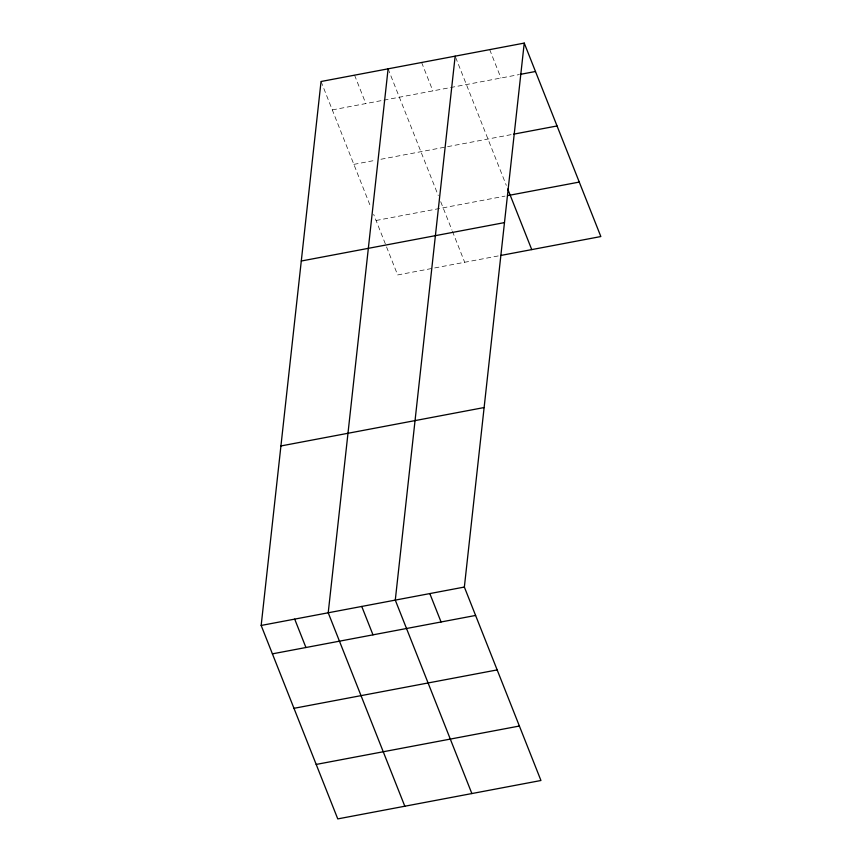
<?xml version="1.0" encoding="UTF-8"?>
<svg xmlns="http://www.w3.org/2000/svg" width="862" height="862" viewBox="0 0 862 862"><rect width="100%" height="100%" fill="white"/><g stroke="black" fill="none" stroke-linecap="round" stroke-linejoin="round"><path stroke-width="0.65" stroke-dasharray="4.31 3.23" d="M332.29 109.905L382.577 100.391M383.87 100.154L518.849 74.638M353.851 164.373L375.778 160.224M380.939 159.255L512.276 134.429M376.069 220.489L505.024 196.116M498.214 255.939L397.641 274.946L373.655 214.379M489.702 49.63L500.941 78.022M455.642 57.388L506.317 185.373M421.626 62.495L432.875 90.887M388.105 68.831L438.295 195.609M440.708 201.708L451.947 230.089M452.442 231.328L464.693 262.274M354.573 75.166L365.822 103.569M321.052 81.502L370.757 207.063"/><path stroke-width="1.29" d="M524.236 43.1L464.359 587.054L540.948 780.498L337.764 818.9L261.164 625.456L321.052 81.502L524.236 43.1L600.836 236.544L500.8 255.454M388.105 68.831L328.217 612.785L404.817 806.229M455.158 56.159L395.281 600.103L471.87 793.557M520.131 74.401L535.485 71.492M513.547 134.181L557.046 125.96M507.599 195.62L579.264 182.076M301.291 261.014L504.485 222.601M280.926 445.956L484.121 407.543M261.164 625.456L464.359 587.054M272.414 653.849L475.608 615.446M293.974 708.316L497.169 669.914M316.192 764.432L519.387 726.03M507.761 189.037L531.746 249.603M429.815 593.584L441.064 621.976M361.749 606.449L372.987 634.841M294.696 619.121L305.935 647.513"/></g></svg>
